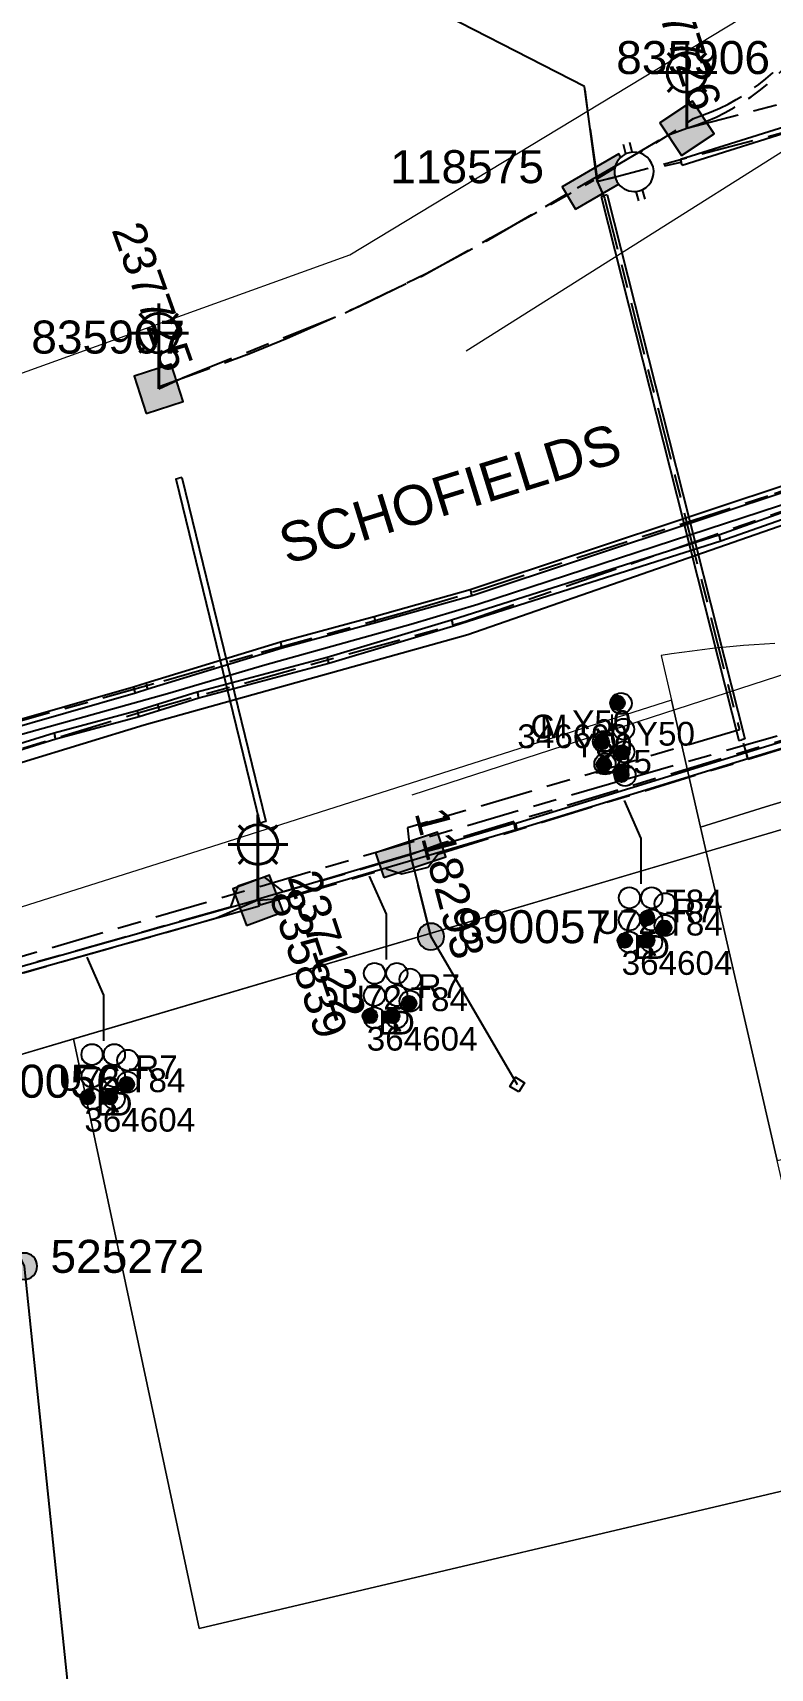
# Model space of a CAD drawing. Header units: metres. Extents: x 303957 to 307239, y 6268736 to 6272503.
# Drawn here: x 305574.5 to 305630.4, y 6269587.2 to 6269711.1 of the extents above; entities that cross this region are included whole.
import ezdxf
from ezdxf.enums import TextEntityAlignment as Align

# ---------------------------------------------------------------- set-up
doc = ezdxf.new("R2010")
doc.units = ezdxf.units.M
doc.linetypes.add('Cable Exist UG', pattern=[8.2, 4, -1.2, 1.8, -1.2])
doc.layers.get('0').update_dxf_attribs({"color": 6})
for name, color, linetype, lineweight in [('Cadastre Land Parcels_SP_EXT', 9, 'Continuous', 5), ('Cadastre Roads_SP_EXT', 9, 'Continuous', 5), ('Cadastre Roads_SP_NEW', 2, 'Continuous', 5)]:
    doc.layers.add(name, color=color, linetype=linetype, lineweight=lineweight)
for name, color, linetype in [('Duct_SP_EXT', 7, 'Continuous'), ('Equip_LV_EXT', 7, 'Continuous'), ('Equip_SP_SL_EXT', 7, 'Continuous'), ('Mains_HV_MOD', 3, 'Continuous'), ('Mains_LV_EXT', 7, 'Continuous'), ('Mains_SL_EXT', 7, 'Continuous'), ('Mains_SL_MOD', 3, 'Continuous'), ('Mains_TR_EXT', 7, 'Continuous'), ('Services_SP_EXT', 7, 'Continuous'), ('SupportsOH_SP_TR_HV_LV_SL_EXT', 7, 'Continuous'), ('SupportsUG_SP_LV_EXT', 7, 'Continuous'), ('SupportsUG_SP_LV_SL_EXT', 7, 'Continuous'), ('Trench_SP_EXT', 7, 'Continuous')]:
    doc.layers.add(name, color=color, linetype=linetype)
doc.styles.add('COLUMN_LABEL', font='arial.ttf')
doc.styles.add('iecARIAL', font='arial.ttf', dxfattribs={"height": 2})
doc.styles.add('POLE_LABEL', font='arial.ttf')
doc.styles.get("Standard").update_dxf_attribs({"font": 'arial.ttf'})
doc.linetypes.add('Cable P UG', pattern='A,6,-0.5,["P",Standard,S=1.7,R=0,X=0.5,Y=-1],-2.9', length=9.4)

# ---------------------------------------------------------------- blocks, each defined once
blk = doc.blocks.new('COLUMN_EXT')
blk.add_hatch(color=256).paths.add_polyline_path([(-1.49, 1.48), (-1.49, -1.49), (1.48, -1.49), (1.48, 1.48)])
blk.add_lwpolyline([(-1.49, -1.49), (1.48, -1.49), (1.48, 1.48), (-1.49, 1.48)], close=True)
for tag, height, style, flags, p in [('ASSET_NUM', 2.5, 'COLUMN_LABEL', 8, (2, 2)), ('STRUCTURE_PLANT_NUMBER', 0.2, 'POLE_LABEL', 9, (1.81, 0.03)), ('STREET_CODE', 0.2, 'COLUMN_LABEL', 9, (1.81, -0.2))]:
    blk.add_attdef(tag, text='', height=height, dxfattribs=dict(style=style, flags=flags)).set_placement(p, align=Align.MIDDLE_LEFT)
at = {"flags": 9}
for tag, p in [('COLUMN_TYPE', (1.81, -0.4)), ('OWNED_BY', (1.81, -0.6)), ('STATE', (1.81, -0.8)), ('USAGE', (1.81, -1)), ('LEGEND', (1.81, -1.2)), ('STREETNAME', (1.81, -1.6)), ('SUBURB', (1.81, -1.8)), ('LOCATION', (1.81, -1.4)), ('NOTES', (1.81, -2))]:
    blk.add_attdef(tag, text='', height=0.2, dxfattribs=at).set_placement(p, align=Align.MIDDLE_LEFT)
at = {"flags": 1}
blk.add_attdef('Z', (1.81, -2.35), '', height=0.2, dxfattribs=at)
blk = doc.blocks.new('PILLAR_EXT')
blk.add_hatch(color=256).paths.add_polyline_path([(-2.475, 0.99), (-2.475, -0.99), (2.475, -0.99), (2.475, 0.99)])
blk.add_lwpolyline([(-2.475, -0.99), (2.475, -0.99), (2.475, 0.99), (-2.475, 0.99)], close=True)
at = {"style": 'iecARIAL', "flags": 8}
blk.add_attdef('ASSET_NUM', (1.5, 3.5), '', height=2.5, dxfattribs=at)
for tag, p, flags in [('OWNED_BY', (0, -0.2), 9), ('STATE', (0, -0.4), 9), ('SUPPORT_TYPE', (0, -0.6), 9), ('USAGE', (0, -0.8), 9), ('LEGEND', (0, -1), 9), ('LOCATION', (0, -1.2), 9), ('NOTES', (0, -1.4), 9), ('STREETNAME', (0, -1.8), 9), ('SUBURB', (0, -2), 1), ('PARENT', (0, -1.6), 9)]:
    blk.add_attdef(tag, p, '', height=0.2, dxfattribs=dict(flags=flags))
blk = doc.blocks.new('DUCT_EXT')
blk.add_circle((0, 0.8), 0.8)
at = {"flags": 1}
blk.add_attdef('Z', (0, 0), '', height=0.2, dxfattribs=at)
at = {"flags": 9}
for tag, p in [('DUCT_CODE', (0, 0)), ('XSECT_TYPE', (0, -0.2)), ('STATE', (0, -0.6)), ('FB_REFERENCE', (0, -0.4)), ('NOTES', (0, -0.8))]:
    blk.add_attdef(tag, text='', height=0.2, dxfattribs=at).set_placement(p, align=Align.MIDDLE_LEFT)
blk = doc.blocks.new('SL_LANTERN_EXT')
at = {"lineweight": 40}
for p, q in [((0, 1.97), (0, 6.47)), ((-1.46, 5.68), (-1.06, 5.28)), ((1.46, 5.68), (1.06, 5.28)), ((-2.25, 4.22), (2.25, 4.22)), ((-1.46, 2.76), (-1.06, 3.16)), ((0, 0), (0, 2.72)), ((1.46, 2.76), (1.06, 3.16))]:
    blk.add_line(p, q, dxfattribs=at)
blk.add_circle((0, 4.22), 1.5, dxfattribs=at)
at = {"style": 'iecARIAL', "flags": 8}
blk.add_attdef('ASSET_NUM', (1.5, 1.5), '', height=2.5, dxfattribs=at)
for tag, p, height, flags in [('CONSTRUCTED_VOLTAGE', (0.98, -0.65), 0.2, 9), ('CONTROL_TYPE', (0.98, -0.85), 0.2, 9), ('LANTERN_PURPOSE', (0.98, -1.05), 0.2, 9), ('LANTERN_TYPE', (0.98, -1.25), 0.2, 9), ('LNUMBER', (2.18, -3.25), 2.5, 8), ('OPERATING_VOLTAGE', (0.98, -1.65), 0.2, 9), ('ORIENTATION', (0.98, -1.85), 0.2, 9), ('OWNED_BY', (0.98, -2.05), 0.2, 9), ('STATE', (0.98, -2.25), 0.2, 9), ('NO_PHASES', (0.98, -1.45), 0.2, 9), ('USAGE', (0.98, -2.45), 0.2, 9), ('CEXIST', (0.98, -2.65), 0.2, 9), ('CNEW', (0.98, -2.85), 0.2, 9), ('CNUMBER', (0.98, -3.05), 0.2, 9), ('CREMOVE', (0.98, -3.25), 0.2, 9), ('CREPLACE', (0.98, -3.45), 0.2, 9), ('LKINGHEIGHT', (0.98, -3.65), 0.2, 9), ('LBRACKET', (0.98, -3.85), 0.2, 9), ('LBRACKETVOCAB', (0.98, -4.05), 0.2, 9), ('LCATEGORY', (0.98, -4.25), 0.2, 9), ('LCHARGE1', (0.98, -4.45), 0.2, 9), ('LCHARGE1PERCENT', (0.98, -4.65), 0.2, 9), ('LCHARGE2', (0.98, -4.85), 0.2, 9), ('LCHARGE2PERCENT', (0.98, -5.05), 0.2, 9), ('LCHARGE3', (0.98, -5.25), 0.2, 9), ('LCHARGE3PERCENT', (0.98, -5.45), 0.2, 9), ('LEXIST', (0.98, -5.65), 0.2, 9), ('LLAMP', (0.98, -5.85), 0.2, 9), ('LLAMPVOCAB', (0.98, -6.05), 0.2, 9), ('LMAST', (0.98, -6.25), 0.2, 9), ('LMASTVOCAB', (0.98, -6.45), 0.2, 9), ('LNEW', (0.98, -6.65), 0.2, 9), ('LANTNUMBER', (0.98, -6.85), 0.2, 9), ('LOUTREACH', (0.98, -7.25), 0.2, 9), ('LOUTREACHVOCAB', (0.98, -7.45), 0.2, 9), ('LRATECODE', (0.98, -7.65), 0.2, 9), ('LREMOVE', (0.98, -7.85), 0.2, 9), ('LREPLACE', (0.98, -8.05), 0.2, 9), ('LTYPE', (0.98, -8.25), 0.2, 9), ('LTYPEVOCAB', (0.98, -8.45), 0.2, 9), ('LEGEND', (0.98, -8.65), 0.2, 9), ('LOCATION', (0.98, -8.85), 0.2, 9), ('STREETNAME', (0.98, -9.25), 0.2, 9), ('SUBURB', (0.98, -9.45), 0.2, 1), ('NOTES', (0.98, -9.05), 0.2, 9)]:
    blk.add_attdef(tag, p, '', height=height, dxfattribs=dict(flags=flags))
blk = doc.blocks.new('CCP_EXT')
at = {"flags": 9}
for tag, p in [('STATE', (0, -1.8)), ('LEGEND', (0, -1.4)), ('LIFE_SUPPORT', (0, -1.6)), ('NOTES', (0, -2))]:
    blk.add_attdef(tag, text='', height=0.2, dxfattribs=at).set_placement(p, align=Align.MIDDLE_LEFT)
blk.add_wipeout([(0, 0.57), (0.57, 0), (0, -0.57), (-0.57, 0)])
blk.add_lwpolyline([(-0.57, 0), (0, 0.57), (0.57, 0), (0, -0.57), (-0.57, 0)])
at = {"flags": 1}
blk.add_attdef('Z', (0, 0), '', height=0.2, dxfattribs=at)
at = {"flags": 9}
for tag, p in [('CCP_TYPE', (0, 0)), ('CONSTRUCTED_VOLTAGE', (0, -0.2)), ('OPERATING_VOLTAGE', (0, -0.6)), ('ORIENTATION', (0, -0.8)), ('OWNED_BY', (0, -1)), ('NO_PHASES', (0, -0.4)), ('USAGE', (0, -1.2))]:
    blk.add_attdef(tag, text='', height=0.2, dxfattribs=at).set_placement(p, align=Align.MIDDLE_LEFT)
blk = doc.blocks.new('POLE_EXT')
blk.add_hatch(color=256).paths.add_polyline_path([(-1, 0, 1), (1, 0, 1)])
blk.add_lwpolyline([(-1, 0, 1), (1, 0, 1)], format="xyb", close=True)
for tag, height, flags, p in [('pNumber', 2.5, 8, (-17.84, 2.07)), ('OWNED_BY', 0.2, 9, (1.35, -0.4)), ('SPECIAL_USE', 0.2, 9, (1.35, -0.8)), ('STATE', 0.2, 9, (1.35, -1)), ('PARENT', 0.2, 9, (1.35, -0.6)), ('USAGE', 0.2, 9, (1.35, -1.2)), ('cLV', 0.2, 9, (1.35, -1.4)), ('hDepth', 0.2, 9, (1.35, -1.6)), ('hDia', 0.2, 9, (1.35, -1.8)), ('cHV', 0.2, 9, (1.35, -2)), ('LBRACKET', 0.2, 9, (1.35, -2.2)), ('LExisting', 0.2, 9, (1.35, -2.4)), ('cLinedev', 0.2, 9, (1.35, -3.4)), ('pExisting', 0.2, 9, (1.35, -3.8)), ('LANTNUMBER', 0.2, 9, (1.35, -2.6)), ('LOther', 0.2, 9, (1.35, -2.8)), ('LRemove', 0.2, 9, (1.35, -3)), ('LEGEND', 0.2, 9, (1.35, -3.2)), ('LOCATION', 0.2, 9, (1.35, -3.6)), ('pFooting', 0.2, 9, (1.35, -4.4)), ('pNew', 0.2, 9, (1.35, -4.6)), ('pRelocate', 0.2, 9, (1.35, -5)), ('PFNUMBER', 0.2, 9, (1.35, -4)), ('NEWPFNUMBER', 0.2, 9, (1.35, -4.2)), ('pRemove', 0.2, 9, (1.35, -5.2)), ('pReplace', 0.2, 9, (1.35, -5.4)), ('pStay', 0.2, 9, (1.35, -5.6)), ('pType', 0.2, 9, (1.35, -5.8)), ('cspan', 0.2, 9, (1.35, -6)), ('STREETNAME', 0.2, 9, (1.35, -6.2)), ('SUBURB', 0.2, 9, (1.35, -6.4)), ('OPERATED_BY', 0.2, 9, (1.36, -7.01)), ('NOTES', 0.2, 9, (1.35, -6.6)), ('MAINTAINED_BY', 0.2, 9, (1.36, -6.81))]:
    blk.add_attdef(tag, text='', height=height, dxfattribs=dict(flags=flags)).set_placement(p, align=Align.MIDDLE_LEFT)
at = {"style": 'POLE_LABEL'}
for tag, height, flags, p in [('ASSET_NUM', 2.5, 8, (2, 2)), ('STRUCTURE_PLANT_NUMBER', 0.2, 9, (1.35, 0.03)), ('STREET_CODE', 0.2, 9, (1.35, -0.2))]:
    blk.add_attdef(tag, text='', height=height, dxfattribs=dict(at, flags=flags)).set_placement(p, align=Align.MIDDLE_LEFT)
at = {"flags": 1}
blk.add_attdef('Z', (1.35, -7.33), '', height=0.2, dxfattribs=at)
blk = doc.blocks.new('LV_UG_LINKS_OPEN_EXT')
blk.add_wipeout([(-0.25, 1.47), (-0.43, 1.43), (-0.61, 1.36), (-0.77, 1.28), (-0.93, 1.17), (-1.07, 1.05), (-1.19, 0.9), (-1.29, 0.75), (-1.38, 0.58), (-1.44, 0.4), (-1.48, 0.22), (-1.49, 0.03), (-1.49, -0.16), (-1.45, -0.34), (-1.4, -0.52), (-1.32, -0.69), (-1.23, -0.85), (-1.11, -1), (-0.98, -1.13), (-0.83, -1.24), (-0.66, -1.34), (-0.49, -1.41), (-0.31, -1.46), (-0.13, -1.49), (0.06, -1.49), (0.25, -1.47), (0.43, -1.43), (0.61, -1.36), (0.77, -1.28), (0.93, -1.17), (1.07, -1.05), (1.19, -0.9), (1.29, -0.75), (1.38, -0.58), (1.44, -0.4), (1.48, -0.22), (1.49, -0.03), (1.49, 0.16), (1.45, 0.34), (1.4, 0.52), (1.32, 0.69), (1.23, 0.85), (1.11, 1), (0.98, 1.13), (0.83, 1.24), (0.66, 1.34), (0.49, 1.41), (0.31, 1.46), (0.13, 1.49), (-0.06, 1.49)])
for p, q in [((-0.25, 1.47), (-0.25, 2.22)), ((0.25, 1.47), (0.25, 2.22)), ((-0.25, -1.47), (-0.25, -2.22)), ((0.25, -1.47), (0.25, -2.22))]:
    blk.add_line(p, q)
blk.add_lwpolyline([(0, -1.49, 1), (0, 1.49, 1)], format="xyb", close=True)
at = {"flags": 9}
for tag, p in [('ACTUAL_STATUS', (0, 0)), ('CONSTRUCTED_VOLTAGE', (0, -0.2)), ('OPERATING_VOLTAGE', (0, -0.6)), ('ORIENTATION', (0, -0.8)), ('STATE', (0, -1)), ('SWITCH_TYPE', (0, -1.2)), ('NO_PHASES', (0, -0.4)), ('USAGE', (0, -1.4)), ('NOTES', (0, -1.6))]:
    blk.add_attdef(tag, text='', height=0.2, dxfattribs=at).set_placement(p, align=Align.MIDDLE_LEFT)
at = {"flags": 1}
blk.add_attdef('Z', (0, 0), '', height=0.2, dxfattribs=at)
blk = doc.blocks.new('CABLE_LARGE_EXT')
h = blk.add_hatch(color=256)
edge = h.paths.add_edge_path()
edge.add_arc((0, 0.55), 0.55, 0, 360)
blk.add_circle((0, 0.55), 0.55)
at = {"flags": 1}
blk.add_attdef('Z', (0, 0), '', height=0.2, dxfattribs=at)
at = {"flags": 9}
for tag, p in [('COND_CODE', (0, 0)), ('STATE', (0, -0.4)), ('XSECT_SIZE', (0, -0.6)), ('FB_REFERENCE', (0, -0.2)), ('NOTES', (0, -0.8))]:
    blk.add_attdef(tag, text='', height=0.2, dxfattribs=at).set_placement(p, align=Align.MIDDLE_LEFT)

msp = doc.modelspace()

# ---------------------------------------------------------------- linework, layer by layer
at = {"layer": 'Cadastre Land Parcels_SP_EXT', "linetype": 'Continuous'}
for points in [[(305598.55, 6269694.29), (305630.25, 6269713.47), (305609.91, 6269769.19), (305600.8, 6269786.13), (305574.32, 6269814.6), (305542.8, 6269828.89), (305529.13, 6269825.01), (305571.91, 6269684.68), (305598.55, 6269694.29)], [(305625.56, 6269649.04), (305625.13, 6269650.91), (305622.92, 6269660.55), (305588.16, 6269649.46), (305563.36, 6269641.59), (305565.03, 6269631.15), (305625.56, 6269649.04)], [(305646.69, 6269655.28), (305644.12, 6269656.72), (305630.04, 6269652.47), (305625.13, 6269650.91), (305625.56, 6269649.04), (305646.69, 6269655.28)], [(305655.4, 6269631.25), (305649.85, 6269653.51), (305646.69, 6269655.28), (305625.56, 6269649.04), (305630.94, 6269625.65), (305655.4, 6269631.25)], [(305636.41, 6269601.82), (305634.81, 6269608.78), (305630.94, 6269625.65), (305625.56, 6269649.04), (305577.63, 6269634.88), (305587.15, 6269590.2), (305636.41, 6269601.82)]]:
    msp.add_lwpolyline(points, close=True, dxfattribs=at)
for points in [[(305630.75, 6269664.83), (305629.96, 6269664.79), (305629.18, 6269664.74), (305628.39, 6269664.68), (305627.61, 6269664.61), (305626.82, 6269664.54), (305626.04, 6269664.46), (305625.26, 6269664.37), (305624.48, 6269664.27), (305623.7, 6269664.16), (305622.92, 6269664.05), (305622.14, 6269663.93), (305622.92, 6269660.55), (305625.13, 6269650.91), (305630.04, 6269652.47), (305644.12, 6269656.72)], [(305666.48, 6269470.87), (305662.9, 6269486.46), (305659.32, 6269502.06), (305657.03, 6269512.05), (305655.74, 6269517.66), (305652.16, 6269533.26), (305648.57, 6269548.85), (305644.99, 6269564.45), (305641.41, 6269580.04), (305638.14, 6269594.28), (305636.41, 6269601.82), (305587.15, 6269590.2), (305577.63, 6269634.88), (305577.63, 6269634.88), (305565.03, 6269631.15), (305588.36, 6269485.2), (305608.22, 6269360.98)]]:
    msp.add_lwpolyline(points, dxfattribs=at)
at = {"layer": 'Cadastre Roads_SP_NEW', "color": 252, "flags": 128}
msp.add_lwpolyline([(305607.36, 6269687.01), (305632.67, 6269702.97), (305632.67, 6269702.97, 0.231914), (305638.08, 6269722.73), (305638.08, 6269722.73), (305628.66, 6269757.61)], format="xyb", dxfattribs=at)
at = {"layer": 'Duct_SP_EXT'}
for p, q in [((305623.6, 6269701.54), (305668.74, 6269715.71)), ((305623.74, 6269701.09), (305668.89, 6269715.25)), ((305623.6, 6269701.54), (305623.67, 6269701.32)), ((305623.74, 6269701.09), (305623.67, 6269701.32)), ((305674.98, 6269690.13), (305626.52, 6269673.06)), ((305675.14, 6269689.68), (305626.67, 6269672.6)), ((305639.41, 6269679.47), (305607.68, 6269668.91)), ((305639.57, 6269679.01), (305607.82, 6269668.45)), ((305585.37, 6269677.31), (305585.6, 6269677.37)), ((305585.37, 6269677.31), (305591.73, 6269651.23)), ((305585.83, 6269677.43), (305585.6, 6269677.37)), ((305585.83, 6269677.43), (305592.19, 6269651.35)), ((305626.52, 6269673.06), (305606.26, 6269666.61)), ((305626.67, 6269672.6), (305606.4, 6269666.15)), ((305626.52, 6269673.06), (305626.59, 6269672.83)), ((305626.67, 6269672.6), (305626.59, 6269672.83)), ((305607.68, 6269668.91), (305600.39, 6269666.86)), ((305607.82, 6269668.45), (305600.51, 6269666.4)), ((305607.68, 6269668.91), (305607.75, 6269668.68)), ((305607.82, 6269668.45), (305607.75, 6269668.68)), ((305600.39, 6269666.86), (305593.3, 6269664.95)), ((305600.51, 6269666.4), (305593.43, 6269664.48)), ((305606.26, 6269666.61), (305596.84, 6269663.78)), ((305606.4, 6269666.15), (305596.97, 6269663.32)), ((305600.39, 6269666.86), (305600.45, 6269666.63)), ((305600.51, 6269666.4), (305600.45, 6269666.63)), ((305606.26, 6269666.61), (305606.33, 6269666.38)), ((305606.4, 6269666.15), (305606.33, 6269666.38)), ((305593.3, 6269664.95), (305583.12, 6269661.83)), ((305593.3, 6269664.95), (305593.36, 6269664.72)), ((305593.43, 6269664.48), (305593.36, 6269664.72)), ((305593.43, 6269664.48), (305583.26, 6269661.37)), ((305596.84, 6269663.78), (305586.99, 6269661.16)), ((305596.97, 6269663.32), (305587.13, 6269660.69)), ((305596.84, 6269663.78), (305596.91, 6269663.55)), ((305596.97, 6269663.32), (305596.91, 6269663.55)), ((305582.17, 6269661.54), (305505.58, 6269639.51)), ((305582.31, 6269661.08), (305505.71, 6269639.05)), ((305583.12, 6269661.83), (305582.17, 6269661.54)), ((305582.17, 6269661.54), (305582.24, 6269661.31)), ((305582.31, 6269661.08), (305582.24, 6269661.31)), ((305583.26, 6269661.37), (305582.31, 6269661.08)), ((305583.12, 6269661.83), (305583.19, 6269661.6)), ((305583.12, 6269661.83), (305583.19, 6269661.6)), ((305583.26, 6269661.37), (305583.19, 6269661.6)), ((305583.26, 6269661.37), (305583.19, 6269661.6)), ((305586.99, 6269661.16), (305584, 6269660.22)), ((305586.99, 6269661.16), (305587.06, 6269660.92)), ((305587.13, 6269660.69), (305587.06, 6269660.92)), ((305582.46, 6269659.74), (305576.15, 6269658.04)), ((305584, 6269660.22), (305582.46, 6269659.74)), ((305582.46, 6269659.74), (305582.52, 6269659.51)), ((305584.14, 6269659.76), (305582.59, 6269659.28)), ((305584, 6269660.22), (305584.07, 6269659.99)), ((305584, 6269660.22), (305584.07, 6269659.99)), ((305584.14, 6269659.76), (305584.07, 6269659.99)), ((305584.14, 6269659.76), (305584.07, 6269659.99)), ((305587.13, 6269660.69), (305584.14, 6269659.76)), ((305582.59, 6269659.28), (305576.28, 6269657.58)), ((305582.59, 6269659.28), (305582.52, 6269659.51)), ((305628.57, 6269656.58), (305636.91, 6269659.13)), ((305628.71, 6269656.12), (305637.05, 6269658.67)), ((305576.15, 6269658.04), (305566.09, 6269654.92)), ((305576.28, 6269657.58), (305566.23, 6269654.46)), ((305576.15, 6269658.04), (305576.22, 6269657.81)), ((305576.28, 6269657.58), (305576.22, 6269657.81)), ((305628.02, 6269657.49), (305628.26, 6269657.55)), ((305628.49, 6269657.61), (305628.26, 6269657.55)), ((305610.98, 6269651.18), (305628.57, 6269656.58)), ((305611.12, 6269650.73), (305628.71, 6269656.12)), ((305628.57, 6269656.58), (305628.64, 6269656.35)), ((305628.57, 6269656.58), (305628.64, 6269656.35)), ((305628.71, 6269656.12), (305628.64, 6269656.35)), ((305628.71, 6269656.12), (305628.64, 6269656.35)), ((305591.63, 6269645.49), (305611.09, 6269651.24)), ((305591.73, 6269651.23), (305591.96, 6269651.29)), ((305592.19, 6269651.35), (305591.96, 6269651.29)), ((305610.98, 6269651.18), (305611.05, 6269650.95)), ((305611.12, 6269650.73), (305611.05, 6269650.95)), ((305611.09, 6269651.24), (305611.16, 6269651.01)), ((305611.23, 6269650.78), (305611.16, 6269651.01)), ((305591.77, 6269645.03), (305611.23, 6269650.78)), ((305565.85, 6269638.17), (305591.58, 6269645.43)), ((305565.98, 6269637.7), (305591.71, 6269644.97)), ((305591.58, 6269645.43), (305591.65, 6269645.2)), ((305591.63, 6269645.49), (305591.7, 6269645.26)), ((305591.71, 6269644.97), (305591.65, 6269645.2)), ((305591.77, 6269645.03), (305591.7, 6269645.26))]:
    msp.add_line(p, q, dxfattribs=at)
for points in [[(305618.42, 6269658.32), (305618.42, 6269659.45)], [(305620.64, 6269646.62), (305620.64, 6269650.05), (305619.37, 6269652.94)], [(305601.33, 6269640.89), (305601.33, 6269644.32), (305600.06, 6269647.21)], [(305579.93, 6269634.74), (305579.93, 6269638.18), (305578.66, 6269641.07)]]:
    msp.add_lwpolyline(points, dxfattribs=at)
at = {"layer": 'Mains_HV_MOD', "linetype": 'Cable P UG'}
for points in [[(305564.33, 6269655.36), (305584.74, 6269661.05), (305592.12, 6269663.21), (305603.17, 6269666.31), (305608.26, 6269667.82), (305631.04, 6269675.26), (305640.32, 6269678.51), (305657.43, 6269684.66), (305666.78, 6269687.91), (305699.07, 6269699.52), (305704.87, 6269701.43), (305721.97, 6269706.46), (305737.25, 6269711.21), (305764.37, 6269719.15), (305775.3, 6269722.45), (305784.28, 6269725.61), (305792.5, 6269728.5), (305796.05, 6269729.67), (305804.46, 6269732.3), (305844.06, 6269744.26)], [(305569.1, 6269654.43), (305582.98, 6269658.68), (305607.5, 6269665.53), (305706.85, 6269700.09), (305738.42, 6269709.43), (305746.83, 6269711.94), (305761.07, 6269716.19), (305770.23, 6269719), (305775.21, 6269720.44), (305784.86, 6269724.03), (305792.34, 6269726.65), (305796.69, 6269728.17), (305804.77, 6269730.61), (305812.13, 6269732.94), (305830.22, 6269738.37)]]:
    msp.add_lwpolyline(points, dxfattribs=at)
at = {"layer": 'Mains_LV_EXT', "linetype": 'Cable Exist UG'}
msp.add_lwpolyline([(305603.16, 6269648.82), (305593.57, 6269646.01), (305592.09, 6269647.14), (305590.08, 6269646.45), (305589.51, 6269644.85), (305562.27, 6269637.14)], dxfattribs=at)
at = {"layer": 'Mains_SL_EXT', "linetype": 'Cable Exist UG'}
msp.add_lwpolyline([(305624.1, 6269703.89, 0.373823), (305635.97, 6269722.89)], format="xyb", dxfattribs=at)
for points in [[(305591.6, 6269645.38), (305593.71, 6269645.53), (305593.71, 6269645.53), (305601.3, 6269647.76), (305602.49, 6269647.39), (305604.49, 6269647.9), (305605.22, 6269648.88), (305635.91, 6269658.28), (305636.91, 6269659.05)], [(305591.6, 6269645.38), (305588.46, 6269644.02), (305588.46, 6269644.02), (305563.84, 6269637.02), (305563.67, 6269636.04), (305561.84, 6269635.61), (305561.12, 6269636.26), (305531.07, 6269628.21), (305529.3, 6269628.53)]]:
    msp.add_lwpolyline(points, dxfattribs=at)
at = {"layer": 'Mains_SL_MOD', "linetype": 'Cable Exist UG'}
msp.add_lwpolyline([(305624.1, 6269703.89), (305670.28, 6269715.91), (305670.28, 6269715.91, -0.040242), (305668.69, 6269717.39), (305668.69, 6269717.39), (305666.81, 6269718.02), (305665.94, 6269720.85), (305666.71, 6269721.81), (305665.73, 6269725.65), (305663.77, 6269725.91), (305662.6, 6269726.58)], format="xyb", dxfattribs=at)
at = {"layer": 'Services_SP_EXT'}
for points in [[(305616.34, 6269707.04), (305602.72, 6269714.03)], [(305617.29, 6269699.84), (305616.34, 6269707.04)], [(305603.16, 6269648.82), (305604.7, 6269642.63)], [(305567.62, 6269630.92), (305573.88, 6269617.65), (305578.84, 6269569.99), (305584.6, 6269517.89), (305589.78, 6269465.99), (305594.53, 6269416.03), (305590.41, 6269408.17)]]:
    msp.add_lwpolyline(points, dxfattribs=at)
at = {"layer": 'Trench_SP_EXT', "linetype": 'Cable Exist UG'}
msp.add_lwpolyline([(305624.08, 6269704.29), (305624.6, 6269704.63), (305624.6, 6269704.63, 0.349486), (305635.98, 6269721.64), (305635.98, 6269721.64), (305635.68, 6269722.62)], format="xyb", dxfattribs=at)
for points in [[(305617.34, 6269699.86), (305616.34, 6269707.04)], [(305617.31, 6269700.07), (305623.77, 6269704.03)], [(305617.34, 6269699.86), (305623.67, 6269701.32)], [(305584.19, 6269684.33), (305590.79, 6269686.74), (305593.82, 6269687.97), (305599.23, 6269690.38), (305604.06, 6269692.7), (305609.22, 6269695.58), (305617.05, 6269699.95)], [(305617.29, 6269699.84), (305617.73, 6269698.92)], [(305628.36, 6269657.28), (305628.66, 6269656.28)], [(305604.7, 6269642.63), (305603.16, 6269648.82)]]:
    msp.add_lwpolyline(points, dxfattribs=at)

# ---------------------------------------------------------------- block references
at = {"layer": 'Duct_SP_EXT'}
for name, p in [('CABLE_LARGE_EXT', (305618.83, 6269659.79)), ('CABLE_LARGE_EXT', (305617.66, 6269656.81)), ('CABLE_LARGE_EXT', (305619.19, 6269656.04)), ('CABLE_LARGE_EXT', (305617.8, 6269655.12)), ('CABLE_LARGE_EXT', (305619.13, 6269654.34)), ('DUCT_EXT', (305619.74, 6269644.77)), ('DUCT_EXT', (305621.43, 6269644.77)), ('DUCT_EXT', (305622.45, 6269644.33)), ('DUCT_EXT', (305619.74, 6269643.09)), ('CABLE_LARGE_EXT', (305621.07, 6269643.47)), ('DUCT_EXT', (305621.43, 6269643.09)), ('DUCT_EXT', (305622.45, 6269642.67)), ('CABLE_LARGE_EXT', (305622.37, 6269642.76)), ('CABLE_LARGE_EXT', (305619.39, 6269641.79)), ('DUCT_EXT', (305619.73, 6269641.41)), ('CABLE_LARGE_EXT', (305621.09, 6269641.79)), ('DUCT_EXT', (305621.42, 6269641.41)), ('DUCT_EXT', (305600.43, 6269639.04)), ('DUCT_EXT', (305602.12, 6269639.04)), ('DUCT_EXT', (305603.13, 6269638.6)), ('DUCT_EXT', (305600.42, 6269637.36)), ('DUCT_EXT', (305602.11, 6269637.36)), ('DUCT_EXT', (305603.13, 6269636.94)), ('DUCT_EXT', (305600.42, 6269635.68)), ('DUCT_EXT', (305602.11, 6269635.68)), ('CABLE_LARGE_EXT', (305603.05, 6269637.03)), ('CABLE_LARGE_EXT', (305600.08, 6269636.06)), ('CABLE_LARGE_EXT', (305601.77, 6269636.06)), ('DUCT_EXT', (305579.03, 6269632.89)), ('DUCT_EXT', (305580.72, 6269632.89)), ('DUCT_EXT', (305581.74, 6269632.46)), ('DUCT_EXT', (305579.03, 6269631.21)), ('DUCT_EXT', (305580.72, 6269631.22)), ('DUCT_EXT', (305581.74, 6269630.8)), ('DUCT_EXT', (305579.02, 6269629.54)), ('DUCT_EXT', (305580.71, 6269629.54)), ('CABLE_LARGE_EXT', (305581.66, 6269630.89)), ('CABLE_LARGE_EXT', (305578.69, 6269629.91)), ('CABLE_LARGE_EXT', (305580.38, 6269629.91))]:
    msp.add_blockref(name, p, dxfattribs=at)
at = {"layer": 'Duct_SP_EXT', "rotation": 269.9999999999998}
for p in [(305618.31, 6269660.3), (305618.49, 6269658.34), (305616.98, 6269657.41), (305618.52, 6269656.63), (305617.09, 6269655.71), (305618.61, 6269654.84)]:
    msp.add_blockref('DUCT_EXT', p, dxfattribs=at)
at = {"layer": 'Equip_SP_SL_EXT'}
ref = msp.add_blockref('SL_LANTERN_EXT', (305624.1, 6269703.89), dxfattribs=at)
ref.add_attrib('ASSET_NUM', '237726', dxfattribs={"layer": '0', "height": 2.5, "rotation": 288.0656, "style": 'iecARIAL'}).set_placement((305625.6, 6269705.39), align=Align.MIDDLE_RIGHT)
ref = msp.add_blockref('SL_LANTERN_EXT', (305584.08, 6269684.14), dxfattribs=at)
ref.add_attrib('ASSET_NUM', '237725', dxfattribs={"layer": '0', "height": 2.5, "rotation": 289.6368, "style": 'iecARIAL'}).set_placement((305585.58, 6269685.64), align=Align.MIDDLE_RIGHT)
ref = msp.add_blockref('SL_LANTERN_EXT', (305591.6, 6269645.38), dxfattribs=at)
ref.add_attrib('ASSET_NUM', '237122', dxfattribs={"layer": '0', "height": 2.5, "rotation": 288.4349, "style": 'iecARIAL'}).set_placement((305593.1, 6269646.88), align=Align.BOTTOM_LEFT)
at = {"layer": 'SupportsOH_SP_TR_HV_LV_SL_EXT'}
ref = msp.add_blockref('POLE_EXT', (305604.7, 6269642.63), dxfattribs=at)
ref.add_attrib('ASSET_NUM', '890057', dxfattribs={"layer": '0', "height": 2.5, "style": 'POLE_LABEL'}).set_placement((305606.7, 6269643.38), align=Align.MIDDLE_LEFT)
ref = msp.add_blockref('POLE_EXT', (305567.62, 6269630.92), dxfattribs=at)
ref.add_attrib('ASSET_NUM', '890056', dxfattribs={"layer": '0', "height": 2.5, "style": 'POLE_LABEL'}).set_placement((305569.62, 6269631.67), align=Align.MIDDLE_LEFT)
ref = msp.add_blockref('POLE_EXT', (305573.88, 6269617.65), dxfattribs=at)
ref.add_attrib('ASSET_NUM', '525272', dxfattribs={"layer": '0', "height": 2.5, "style": 'POLE_LABEL'}).set_placement((305575.88, 6269618.4), align=Align.MIDDLE_LEFT)
at = {"layer": 'SupportsUG_SP_LV_EXT'}
ref = msp.add_blockref('PILLAR_EXT', (305617.29, 6269699.84), dxfattribs=dict(at, rotation=30.10130429797878))
ref.add_attrib('ASSET_NUM', '118575', dxfattribs={"layer": '0', "height": 2.5, "style": 'iecARIAL'}).set_placement((305613.27, 6269700.97), align=Align.MIDDLE_RIGHT)
ref = msp.add_blockref('PILLAR_EXT', (305603.16, 6269648.82), dxfattribs=dict(at, rotation=18.43494891783928))
ref.add_attrib('ASSET_NUM', '118293', dxfattribs={"layer": '0', "height": 2.5, "rotation": 284.7517, "style": 'iecARIAL'}).set_placement((305604.66, 6269652.32), align=Align.MIDDLE_LEFT)
at = {"layer": 'SupportsUG_SP_LV_SL_EXT'}
ref = msp.add_blockref('COLUMN_EXT', (305624.1, 6269703.89), dxfattribs=dict(at, rotation=33.53877130051705))
ref.add_attrib('ASSET_NUM', '835906', dxfattribs={"layer": '0', "height": 2.5, "style": 'COLUMN_LABEL'}).set_placement((305630.39, 6269710.49), align=Align.TOP_RIGHT)
ref = msp.add_blockref('COLUMN_EXT', (305584.08, 6269684.14), dxfattribs=dict(at, rotation=17.81888916399227))
ref.add_attrib('ASSET_NUM', '835907', dxfattribs={"layer": '0', "height": 2.5, "style": 'COLUMN_LABEL'}).set_placement((305586.08, 6269688.06), align=Align.MIDDLE_RIGHT)
ref = msp.add_blockref('COLUMN_EXT', (305591.6, 6269645.38), dxfattribs=dict(at, rotation=20.67442485036121))
ref.add_attrib('ASSET_NUM', '835839', dxfattribs={"layer": '0', "height": 2.5, "rotation": 288.4349, "style": 'COLUMN_LABEL'}).set_placement((305593.6, 6269646.13), align=Align.MIDDLE_LEFT)

# ---------------------------------------------------------------- texts
at = {"layer": 'Cadastre Roads_SP_EXT'}
msp.add_text('SCHOFIELDS', height=3, rotation=17.1749, dxfattribs=at).set_placement((305593.79, 6269670.81))
at = {"layer": 'Duct_SP_EXT'}
for s, p in [('Y50', (305615.41, 6269657.98)), ('346690', (305611.25, 6269656.91)), ('C', (305612.24, 6269657.65)), ('M', (305612.95, 6269657.65)), ('Y50', (305620.23, 6269657.1)), ('Y50', (305615.5, 6269656.21)), ('Z45', (305617.11, 6269654.98)), ('T84', (305622.47, 6269644.39)), ('R7', (305623.01, 6269643.71)), ('U72', (305617.19, 6269642.83)), ('T84', (305622.48, 6269642.71)), ('B', (305620.03, 6269640.94)), ('D', (305620.99, 6269640.94)), ('364604', (305619.15, 6269639.73)), ('R7', (305603.69, 6269637.98)), ('U72', (305597.88, 6269637.1)), ('T84', (305603.17, 6269636.98)), ('B', (305600.71, 6269635.21)), ('D', (305601.67, 6269635.21)), ('364604', (305599.84, 6269633.99)), ('R7', (305582.3, 6269631.83)), ('U72', (305576.49, 6269630.96)), ('T84', (305581.77, 6269630.84)), ('B', (305579.32, 6269629.06)), ('D', (305580.28, 6269629.06)), ('364604', (305578.45, 6269627.85))]:
    msp.add_text(s, height=1.8, dxfattribs=at).set_placement(p)

# ---------------------------------------------------------------- next in the draw order: block references
at = {"layer": 'Equip_LV_EXT', "rotation": 14.82220188464351}
msp.add_blockref('LV_UG_LINKS_OPEN_EXT', (305620.09, 6269700.58), dxfattribs=at)
at = {"layer": 'Services_SP_EXT', "rotation": 103.0552472318008}
msp.add_blockref('CCP_EXT', (305611.24, 6269631.41), dxfattribs=at)

# ---------------------------------------------------------------- next in the draw order: linework, layer by layer
at = {"layer": 'Cadastre Roads_SP_NEW', "color": 2, "flags": 128}
msp.add_lwpolyline([(305603.27, 6269653.37), (305638.61, 6269664.83), (305638.61, 6269664.83, -0.418081), (305653.82, 6269657.02), (305653.82, 6269657.02), (305659.97, 6269626.82), (305664.87, 6269619.16)], format="xyb", dxfattribs=at)
at = {"layer": 'Duct_SP_EXT'}
for p, q in [((305617.59, 6269698.72), (305617.82, 6269698.78)), ((305617.59, 6269698.72), (305628.02, 6269657.49)), ((305618.06, 6269698.84), (305617.82, 6269698.78)), ((305618.06, 6269698.84), (305628.49, 6269657.61))]:
    msp.add_line(p, q, dxfattribs=at)
at = {"layer": 'Mains_HV_MOD', "linetype": 'Cable Exist UG'}
msp.add_lwpolyline([(305775.01, 6269698.73), (305774.41, 6269700.45), (305769.82, 6269698.97), (305768.83, 6269699.56), (305768.83, 6269699.56), (305754.93, 6269695.4), (305709.63, 6269681.73), (305695.64, 6269673.81), (305694.02, 6269675.82), (305619.18, 6269654.46), (305619.18, 6269654.46), (305560.71, 6269637.3), (305537.1, 6269630.36), (305527.74, 6269628.2)], dxfattribs=at)
at = {"layer": 'Mains_LV_EXT', "linetype": 'Cable Exist UG'}
for points in [[(305617.29, 6269699.84), (305664.3, 6269712.28), (305666.61, 6269710.71), (305677.5, 6269712.64), (305679.23, 6269710.95), (305682.28, 6269711.49), (305682.76, 6269713.59), (305724.29, 6269723.19), (305725.95, 6269721.53), (305728.62, 6269722.37), (305728.78, 6269724.45), (305731.7, 6269725.5), (305731.16, 6269727.54)], [(305617.29, 6269699.84), (305617.85, 6269698.59), (305628.07, 6269658.3), (305602.93, 6269650.87), (305603.16, 6269648.82)], [(305669.11, 6269608.82), (305668.8, 6269610.15), (305659.41, 6269625.65), (305658.8, 6269628.07), (305659.46, 6269629.45), (305658.66, 6269633.1), (305657.38, 6269633.48), (305652.46, 6269654.28), (305640.26, 6269661.71), (305640.26, 6269661.71), (305635.2, 6269660.11), (305634.55, 6269658.48), (305605.58, 6269649.71), (305603.16, 6269648.82)]]:
    msp.add_lwpolyline(points, dxfattribs=at)
at = {"layer": 'Mains_SL_EXT', "linetype": 'Cable Exist UG'}
msp.add_lwpolyline([(305584.08, 6269684.14), (305585.89, 6269684.97), (305598.21, 6269689.89), (305604.33, 6269692.87), (305608.88, 6269695.33), (305615.81, 6269699.37), (305615.81, 6269699.37), (305618.55, 6269700.95), (305618.55, 6269700.95), (305622.58, 6269703.34), (305624.1, 6269703.89)], dxfattribs=at)
at = {"layer": 'Mains_TR_EXT', "linetype": 'Cable Exist UG'}
for points in [[(305568.82, 6269655.39), (305582.69, 6269659.64), (305607.2, 6269666.48), (305706.54, 6269701.04), (305738.14, 6269710.39), (305746.54, 6269712.9), (305760.78, 6269717.15), (305769.95, 6269719.96), (305774.9, 6269721.39), (305784.52, 6269724.97), (305792.01, 6269727.6), (305796.38, 6269729.12), (305804.47, 6269731.57), (305811.84, 6269733.89), (305829.93, 6269739.33), (305837.63, 6269741.71), (305896.73, 6269759.28), (305905.95, 6269762.03), (305918.1, 6269765.39)], [(305564.06, 6269656.32), (305584.46, 6269662.01), (305591.84, 6269664.17), (305602.89, 6269667.27), (305607.97, 6269668.78), (305630.72, 6269676.2), (305639.98, 6269679.45), (305657.09, 6269685.61), (305666.45, 6269688.85), (305698.74, 6269700.46), (305704.57, 6269702.39), (305721.68, 6269707.42), (305736.96, 6269712.17), (305764.09, 6269720.11), (305774.99, 6269723.4), (305783.95, 6269726.55), (305792.18, 6269729.44), (305795.75, 6269730.62), (305804.16, 6269733.25), (305843.77, 6269745.22)]]:
    msp.add_lwpolyline(points, dxfattribs=at)
at = {"layer": 'Services_SP_EXT'}
msp.add_lwpolyline([(305604.7, 6269642.63), (305611.24, 6269631.41)], dxfattribs=at)

doc.saveas('drawing.dxf')
